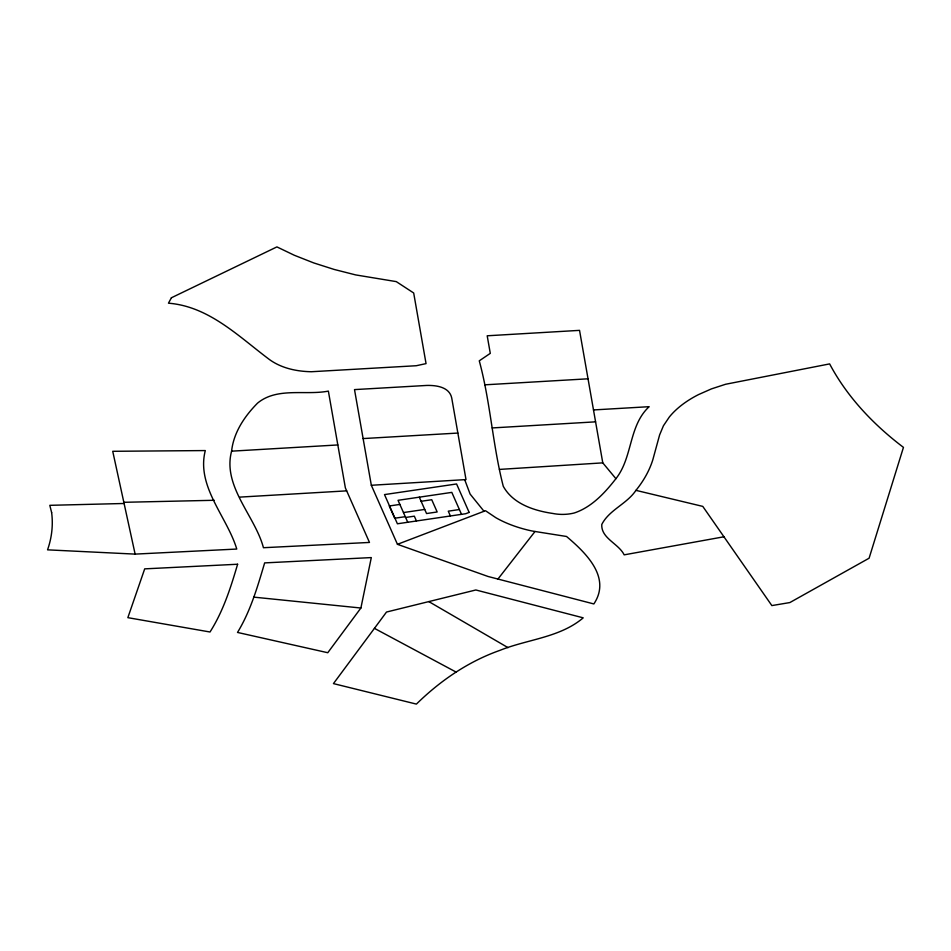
<?xml version="1.0" encoding="UTF-8"?>
<svg xmlns="http://www.w3.org/2000/svg" width="951" height="951" viewBox="0 0 951 951"><rect width="100%" height="100%" fill="white"/><g stroke="black" fill="none" stroke-linecap="round" stroke-linejoin="round"><path stroke-width="1.43" d="M231.592 451.166C233.637 432.42 244.609 416.205 257.578 403.105C277.169 386.902 305.354 395.568 328.368 391.111L345.379 487.922L369.475 542.439L263.439 547.717C255.118 516.024 222.225 486.27 231.592 451.166L337.843 444.949M360.893 608.022L371.306 557.583L264.651 562.897C257.566 586.731 250.565 611.029 237.512 632.439L327.774 652.719L360.893 608.022L253.798 597.133M615.915 478.674C604.991 492.784 591.593 507.263 574.273 512.981A29.493 17.035 0 0 1 552.709 513.445C533.998 510.675 512.981 503.911 503.269 486.294C492.654 445.116 490.407 401.75 479.268 360.833L490.288 353.356L487.197 335.786L579.539 330.366L602.779 462.864L615.915 478.674C632.831 457.383 628.528 425.751 649.153 406.683L593.507 409.94M374.432 628.361L386.51 612.04L475.857 589.977L583.225 617.841C559.901 637.645 527.591 639.227 500.024 650.318C468.332 661.48 440.289 680.678 416.407 704.097L333.444 683.603L374.432 628.361L456.028 672.036M497.944 579.052L535.021 531.49L566.534 536.483C585.519 552.567 611.659 577.364 593.852 603.944L488.065 576.484L397.447 544.317L371.33 485.272L354.509 389.601L426.726 385.44C436.152 385.203 449.395 386.891 451.725 397.982L466.002 479.589L371.33 485.272M635.957 490.359L702.777 506.396L771.855 605.585L789.853 602.565L869.095 558.213L903.45 447.374C873.707 424.835 847.186 397.066 829.629 363.9L725.601 384.263L711.443 388.888L698.533 394.594A118.637 68.496 0 0 0 669.326 417.014L663.429 425.775L659.625 434.904L652.838 459.713A215.342 124.331 0 0 1 635.946 490.347C626.911 503.959 609.115 509.902 601.781 524.465C600.949 538.373 618.59 543.496 624.177 554.849L723.925 536.78M397.447 544.317L485.485 510.723L495.804 517.677A100.117 57.809 0 0 0 531.561 530.884L535.021 531.49M399.907 504.422L389.292 505.98L394.713 518.236L405.328 516.666M421.138 501.284L431.742 499.727L437.163 511.971L426.547 513.54L419.308 497.171M403.509 512.553L424.728 509.427M405.625 517.463L414.327 516.179L416.455 520.982M459.392 509.534L448.278 511.174L450.405 515.977M499.43 469.414L602.779 462.864M484.653 384.834L588.027 378.807M492.214 427.938L595.588 421.84M363.127 438.577L457.859 433.062M240.021 497.1L346.675 490.859M135.125 554.112L236.763 549.048C227.134 516.845 196.061 486.532 205.297 450.572L112.729 451.297L135.125 554.112L47.55 549.844A237.441 137.087 0 0 0 51.639 512.601M124.129 503.483L49.809 505.326L51.639 512.601M123.88 502.306L214.248 500.285M428.806 601.579L508.048 647.655M484.023 511.281L470.115 494.068L464.694 479.661M461.52 514.336L451.808 492.38L398.041 500.309L407.753 522.265M237.607 564.24C230.724 587.659 223.212 611.279 210.005 631.999L127.85 617.663L144.695 568.864L237.607 564.24M171.406 297.77L168.458 303.191C209.03 306.365 238.772 336.618 269.573 359.633C281.627 368.31 296.736 371.449 311.357 371.734L416.253 365.731L426.048 363.615L413.685 292.991L396.27 281.615L355.662 274.91L334.193 269.454L313.687 262.904L294.287 255.248L276.919 246.903L171.406 297.77M469.152 512.411L465.717 513.718L397.411 523.787L384.501 494.591L456.575 483.964L469.152 512.411"/></g></svg>
